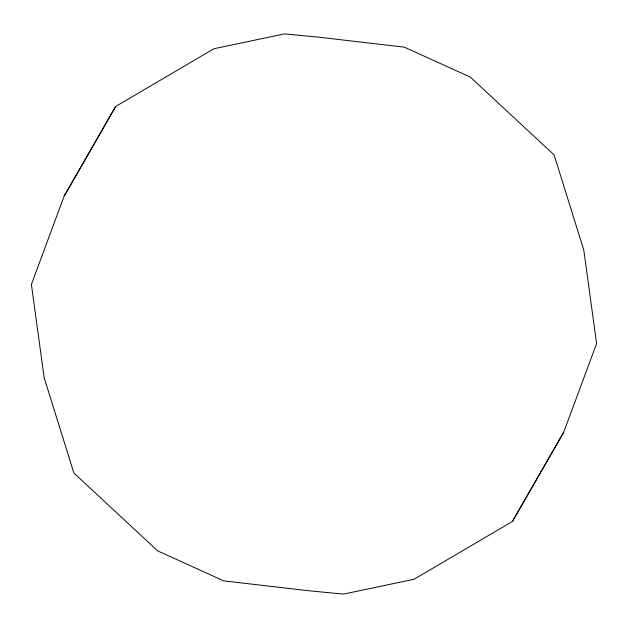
<?xml version="1.0" encoding="UTF-8"?>
<svg xmlns="http://www.w3.org/2000/svg" width="628" height="628" viewBox="0 0 628 628"><rect width="100%" height="100%" fill="white"/><g stroke="black" fill="none" stroke-linecap="round" stroke-linejoin="round"><path stroke-width="0.94" d="M64.299 195.755L31.4 284.421L44.196 377.868L73.9 473.08L157.738 550.937L223.764 580.876L308.128 590.689L343.5 594.104L414.064 579.259L512.346 521.53L563.701 432.245L596.6 343.579L583.805 250.132L554.1 154.92L470.262 77.063L404.236 47.124L319.872 37.311L284.5 33.896L213.936 48.741L115.654 106.47L64.299 195.755L66.128 192.929M66.607 192.082L115.654 106.47M512.346 521.53L563.701 432.245"/></g></svg>
